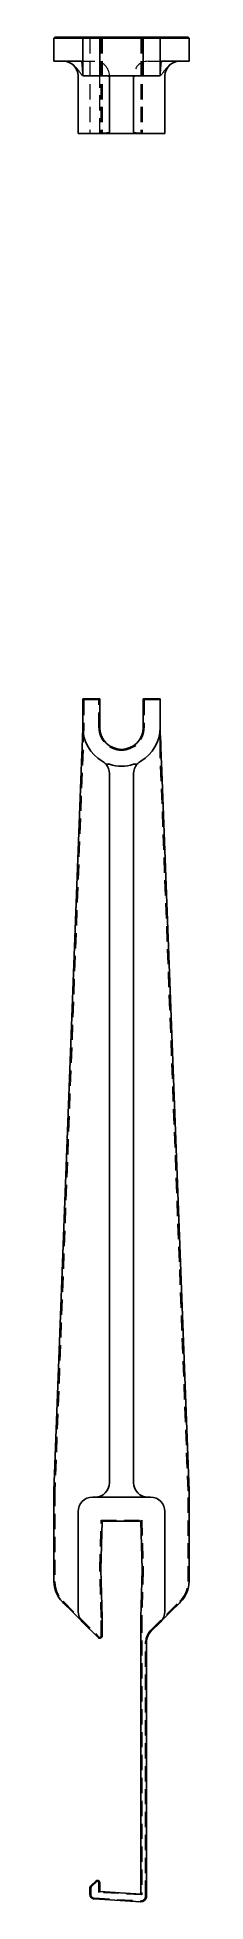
# Model space of a CAD drawing. Header units: millimetres. Extents: x 77 to 227, y 7 to 162.
# Drawn here: x 77.4 to 88.6, y 7 to 162 of the extents above.
import ezdxf

# ---------------------------------------------------------------- set-up
doc = ezdxf.new("R2010")
doc.units = ezdxf.units.MM
doc.linetypes.add('HIDDEN', pattern=[1.905, 1.27, -0.635])

msp = doc.modelspace()

# ---------------------------------------------------------------- linework, layer by layer
at = {"color": 7, "linetype": 'Continuous', "lineweight": 25}
for p, q in [((77.48, 162), (77.4, 161.92)), ((77.4, 161.92), (77.4, 160)), ((77.4, 161.92), (79.8, 161.92)), ((79.88, 162), (77.48, 162)), ((79.88, 162), (79.8, 161.92)), ((79.8, 161.92), (79.8, 158.8)), ((79.8, 161.92), (81.2, 161.92)), ((81.12, 162), (79.88, 162)), ((81.12, 162), (81.2, 161.92)), ((81.12, 162), (81.12, 162)), ((83, 162), (81.12, 162)), ((81.2, 161.92), (81.2, 158.8)), ((81.2, 161.92), (81.2, 161.92)), ((81.2, 161.92), (83, 161.92)), ((84.88, 162), (83, 162)), ((83, 161.92), (84.8, 161.92)), ((84.88, 162), (84.8, 161.92)), ((84.8, 161.92), (84.8, 158.8)), ((84.8, 161.92), (84.8, 161.92)), ((84.8, 161.92), (86.2, 161.92)), ((84.88, 162), (84.88, 162)), ((86.2, 162), (84.88, 162)), ((86.2, 161.92), (86.2, 162)), ((88.52, 162), (86.2, 162)), ((86.2, 161.92), (86.2, 158.8)), ((86.2, 161.92), (88.6, 161.92)), ((88.52, 162), (88.6, 161.92)), ((88.6, 161.92), (88.6, 160)), ((77.4, 160), (79.69, 160)), ((88.6, 160), (86.31, 160)), ((79.4, 158.8), (79.4, 154)), ((79.8, 158.8), (81.2, 158.8)), ((81.2, 158.8), (81.2, 158.8)), ((81.2, 158.8), (83, 158.8)), ((82, 158.74), (82, 154.1)), ((84.8, 158.8), (83, 158.8)), ((84, 158.74), (84, 154.1)), ((84.8, 158.8), (84.8, 158.8)), ((86.2, 158.8), (84.8, 158.8)), ((86.6, 154), (86.6, 158.8)), ((79.4, 154), (80.6, 154)), ((80.6, 154), (80.8, 154)), ((80.8, 154), (85.2, 154)), ((85.4, 154), (85.2, 154)), ((85.4, 154), (86.6, 154)), ((79.8, 104.66), (79.8, 107)), ((79.8, 107), (81.2, 107)), ((81.2, 107), (81.2, 104.6)), ((84.8, 107), (84.8, 104.6)), ((86.2, 107), (84.8, 107)), ((86.2, 104.66), (86.2, 107)), ((79.8, 104.6), (79.8, 104.66)), ((79.8, 104.66), (79.8, 104.6)), ((86.2, 104.6), (86.2, 104.66)), ((86.2, 104.6), (86.2, 104.66)), ((77.4, 41.15), (79.69, 101.71)), ((81.72, 101.56), (82, 101.56)), ((82, 100.79), (82, 41.83)), ((84.28, 101.56), (84, 101.56)), ((84, 100.79), (84, 41.83)), ((88.6, 41.15), (86.31, 101.71)), ((77.4, 33.62), (77.4, 41.15)), ((80.6, 40.63), (80.8, 40.63)), ((80.8, 40.63), (85.2, 40.63)), ((85.4, 40.63), (85.2, 40.63)), ((88.6, 33.62), (88.6, 41.15)), ((79.4, 31.13), (79.4, 39.43)), ((86.6, 31.13), (86.6, 39.43)), ((81.4, 38.63), (81.28, 34.63)), ((84.6, 38.63), (81.4, 38.63)), ((84.6, 38.63), (84.72, 34.63)), ((81.28, 34.63), (81.4, 30.63)), ((84.72, 34.63), (84.6, 30.63)), ((78.2, 31.83), (78.1, 31.93)), ((78.2, 31.83), (78.9, 31.13)), ((87.1, 31.13), (87.8, 31.83)), ((87.8, 31.83), (87.9, 31.93)), ((81.06, 28.97), (79.75, 30.28)), ((81.4, 30.63), (81.4, 29.11)), ((84.6, 30.63), (84.6, 7.64)), ((85.43, 29.46), (86.25, 30.28)), ((85.08, 7.48), (85.08, 28.62)), ((80.37, 8.07), (80.37, 7.62)), ((80.86, 8.71), (80.49, 8.36)), ((81.2, 7.84), (81.2, 8.57)), ((84.6, 7.64), (81.2, 7.84)), ((80.75, 7.23), (84.57, 7))]:
    msp.add_line(p, q, dxfattribs=at)
at = {"color": 7, "linetype": 'HIDDEN', "lineweight": 18}
for p, q in [((79.8, 161.92), (79.88, 162)), ((79.8, 161.92), (79.8, 158.8)), ((80.45, 162), (80.37, 161.92)), ((80.37, 161.92), (80.37, 154)), ((81.12, 162), (81.2, 161.92)), ((81.28, 161.92), (81.2, 162)), ((81.2, 154), (81.2, 161.92)), ((81.28, 161.92), (81.28, 154)), ((81.32, 162), (81.4, 161.92)), ((81.32, 162), (81.4, 161.92)), ((81.4, 161.92), (81.4, 154)), ((84.68, 162), (84.6, 161.92)), ((84.68, 162), (84.6, 161.92)), ((84.6, 161.92), (84.6, 154)), ((84.72, 161.92), (84.8, 162)), ((84.72, 161.92), (84.72, 154)), ((85, 162), (85, 162)), ((86.2, 162), (86.2, 161.92)), ((86.2, 161.92), (86.2, 158.8)), ((78.9, 159.77), (79.04, 159.65)), ((79.69, 160), (80.8, 160)), ((85.2, 160), (86.31, 160)), ((82, 158.8), (82, 158.74)), ((84, 158.74), (84, 158.8)), ((85.08, 154), (85.08, 154)), ((79.88, 106.92), (79.8, 107)), ((81.12, 106.92), (81.2, 107)), ((84.88, 106.92), (84.8, 107)), ((81.12, 106.92), (79.88, 106.92)), ((79.88, 106.92), (79.88, 104.66)), ((81.12, 104.6), (81.12, 106.92)), ((86.2, 106.92), (84.88, 106.92)), ((84.88, 106.92), (84.88, 104.6)), ((79.88, 104.66), (77.48, 41.15)), ((79.8, 104.66), (79.88, 104.66)), ((86.2, 102.57), (86.2, 104.6)), ((88.52, 41.15), (86.2, 102.57)), ((77.48, 41.15), (77.4, 41.15)), ((77.48, 41.15), (77.48, 33.62)), ((88.52, 41.15), (88.6, 41.15)), ((88.52, 33.62), (88.52, 41.15)), ((81.2, 34.63), (81.32, 38.71)), ((81.32, 38.71), (81.4, 38.63)), ((81.32, 38.71), (84.68, 38.71)), ((84.68, 38.71), (84.6, 38.63)), ((84.68, 38.71), (84.8, 34.63)), ((81.28, 34.63), (81.2, 34.63)), ((81.32, 30.63), (81.2, 34.63)), ((84.8, 34.63), (84.68, 30.63)), ((84.72, 34.63), (84.8, 34.63)), ((78.16, 31.98), (81.12, 29.03)), ((85.37, 29.52), (87.84, 31.98)), ((81.32, 30.63), (81.4, 30.63)), ((81.32, 29.11), (81.32, 30.63)), ((84.68, 30.63), (84.6, 30.63)), ((84.68, 30.63), (84.68, 7.56)), ((85, 7.48), (85, 28.62)), ((80.45, 8.07), (80.45, 7.62)), ((80.92, 8.66), (80.55, 8.3)), ((81.12, 7.77), (81.12, 8.57)), ((81.2, 7.84), (81.12, 7.77)), ((84.68, 7.56), (81.12, 7.77)), ((80.75, 7.31), (84.58, 7.08)), ((84.68, 7.56), (84.6, 7.64))]:
    msp.add_line(p, q, dxfattribs=at)
at = {"color": 7, "linetype": 'Continuous', "lineweight": 25}
for centre, radius, start, end in [((78.2, 158.8), 1.2, 0, 90), ((87.8, 158.8), 1.2, 90, 180), ((83, 104.6), 3.2, 180.0277, 240.0019), ((83, 104.6), 1.8, 180.0277, 270.0041), ((83, 104.6), 1.8, 269.9959, 359.9723), ((83, 104.6), 3.2, 299.9981, 359.9723), ((80.8, 100.79), 1.2, 39.9664, 60.0019), ((80.8, 100.79), 1.2, 0, 39.9664), ((83, 104.6), 3.2, 251.7925, 270.0023), ((83, 104.6), 3.2, 269.9977, 288.2075), ((85.2, 100.79), 1.2, 140.0336, 180), ((85.2, 100.79), 1.2, 119.9981, 140.0336), ((80.6, 39.43), 1.2, 90, 180), ((80.8, 41.83), 1.2, 270, 360), ((85.2, 41.83), 1.2, 180, 270), ((85.4, 39.43), 1.2, 0, 90), ((79.8, 33.62), 2.4, 180, 225), ((86.2, 33.62), 2.4, 315, 0), ((80.6, 31.13), 1.2, 180, 225), ((85.4, 31.13), 1.2, 315, 0), ((86.28, 28.62), 1.2, 135, 180), ((81.2, 29.11), 0.2, 225, 0), ((80.77, 8.07), 0.4, 133.9948, 180), ((81, 8.57), 0.2, 360, 133.9948), ((80.77, 7.62), 0.4, 180, 266.6335), ((84.6, 7.48), 0.48, 266.6335, 360)]:
    msp.add_arc(centre, radius, start, end, dxfattribs=at)
at = {"color": 7, "linetype": 'HIDDEN', "lineweight": 18}
for centre, radius, start, end in [((80.8, 158.8), 1.2, 0, 90), ((85.2, 158.8), 1.2, 90, 180), ((78.6, 158.8), 1.2, 360, 3.579), ((83, 104.6), 1.88, 180.0277, 270.0041), ((83, 104.6), 1.88, 269.9963, 359.9723), ((79.8, 33.62), 2.32, 180, 225), ((86.2, 33.62), 2.32, 315, 0), ((86.28, 28.62), 1.28, 135, 180), ((81.2, 29.11), 0.12, 225, 0), ((80.77, 8.07), 0.32, 133.9948, 180), ((81, 8.57), 0.12, 360, 133.9948), ((80.77, 7.62), 0.32, 180, 266.6335), ((84.6, 7.48), 0.4, 266.6335, 360)]:
    msp.add_arc(centre, radius, start, end, dxfattribs=at)
for centre, start_param, end_param in [((78.62, 158.8), 4.712389, 4.774854), ((87.38, 158.8), 1.508331, 1.570796)]:
    msp.add_ellipse(centre, major_axis=(0, 1.2), ratio=0.987382, start_param=start_param, end_param=end_param, dxfattribs=at)
at = {"color": 7, "linetype": 'Continuous', "lineweight": 25}
for centre, major_axis, start_param, end_param in [((80.8, 158.74), (1.2, 0), 0, 0.697546), ((83, 159.04), (3.2, 0), 4.394607, 4.712429), ((83, 159.04), (3.2, 0), 4.712349, 5.030171), ((85.2, 158.74), (1.2, 0), 2.444047, 3.141593), ((80.8, 154.1), (1.2, 0), 4.712389, 6.283185), ((85.2, 154.1), (1.2, 0), 3.141593, 4.712389)]:
    msp.add_ellipse(centre, major_axis=major_axis, ratio=0.07874, start_param=start_param, end_param=end_param, dxfattribs=at)
for points, knots in [([(79.8, 158.87), (79.78, 159.15), (79.77, 159.42), (79.74, 159.73), (79.73, 159.82), (79.71, 159.96), (79.7, 160), (79.69, 160)], [0, 0, 0, 0, 0.5, 0.5, 0.75, 0.75, 1, 1, 1, 1]), ([(86.31, 160), (86.3, 160), (86.29, 159.96), (86.27, 159.83), (86.26, 159.74), (86.24, 159.42), (86.22, 159.15), (86.2, 158.87)], [0, 0, 0, 0, 0.25, 0.25, 0.5, 0.5, 1, 1, 1, 1]), ([(79.8, 104.52), (79.78, 104.2), (79.77, 103.71), (79.74, 103.01), (79.72, 102.51), (79.7, 102.07), (79.69, 101.83), (79.69, 101.71)], [0, 0, 0, 0, 0.362452, 0.561453, 0.762808, 0.88063, 1, 1, 1, 1]), ([(86.31, 101.71), (86.3, 101.87), (86.29, 102.2), (86.27, 102.87), (86.24, 103.65), (86.21, 104.24), (86.2, 104.52)], [0, 0, 0, 0, 0.161884, 0.327928, 0.676043, 1, 1, 1, 1]), ([(78.9, 31.13), (79.07, 30.96), (79.22, 30.82), (79.49, 30.54), (79.62, 30.41), (79.75, 30.28)], [0, 0, 0, 0, 0.5, 0.5, 1, 1, 1, 1]), ([(87.1, 31.13), (86.93, 30.96), (86.78, 30.82), (86.51, 30.54), (86.38, 30.41), (86.25, 30.28)], [0, 0, 0, 0, 0.5, 0.5, 1, 1, 1, 1])]:
    msp.add_open_spline(points, degree=3, knots=knots, dxfattribs=at)
at = {"color": 7, "linetype": 'HIDDEN', "lineweight": 18}
for points, knots in [([(87.1, 159.77), (86.93, 159.65), (86.78, 159.5), (86.51, 159.17), (86.38, 158.98), (86.25, 158.8)], [0, 0, 0, 0, 0.5, 0.5, 1, 1, 1, 1]), ([(79.07, 159.62), (79.12, 159.58), (79.27, 159.45), (79.49, 159.16), (79.67, 158.92), (79.75, 158.8), (79.75, 158.8)], [0, 0, 0, 0, 0.183718, 0.594978, 0.996557, 1, 1, 1, 1])]:
    msp.add_open_spline(points, degree=3, knots=knots, dxfattribs=at)

doc.saveas('drawing.dxf')
